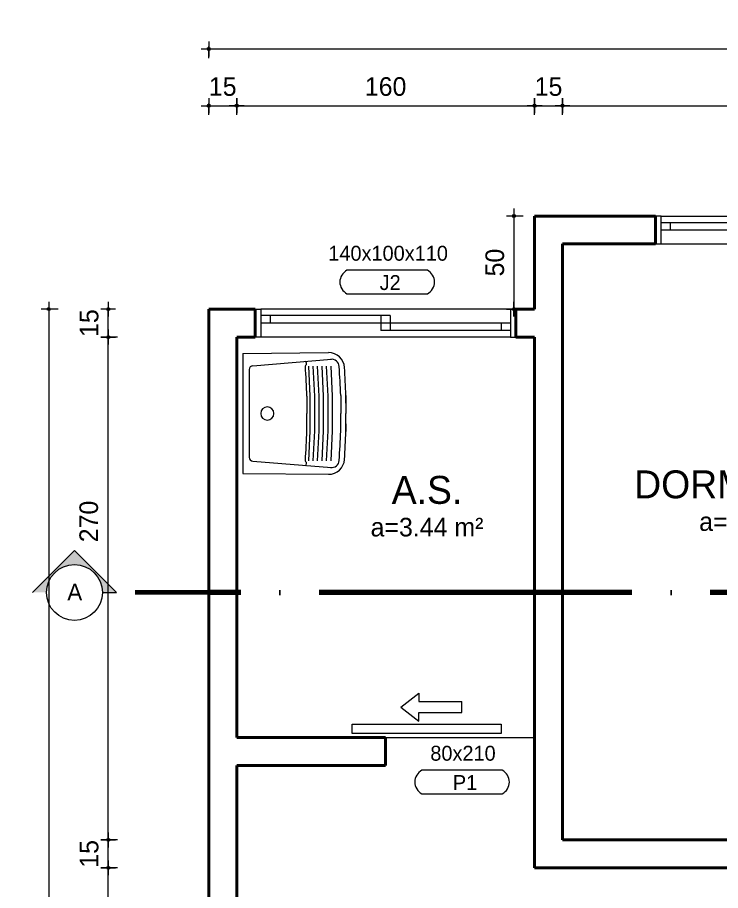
# Model space of a CAD drawing. Header units: millimetres. Extents: x 13204 to 24802, y 21209 to 40694.
# Drawn here: x 17271.5 to 17649.1, y 36858.7 to 37327.5 of the extents above; entities that cross this region are included whole.
import ezdxf
from ezdxf.enums import TextEntityAlignment as Align

# ---------------------------------------------------------------- set-up
doc = ezdxf.new("R2010")
doc.units = ezdxf.units.MM
doc.linetypes.add('ACAD_ISO04W100', pattern=[30, 24, -3, 0, -3])
doc.linetypes.add('ACAD_ISO12W100', pattern=[21, 12, -3, 0, -3, 0, -3])
for name, color, linetype, lineweight in [('COTAS', 30, 'Continuous', 5), ('ESPECARQ', 2, 'Continuous', 20), ('ESQUADRIA', 2, 'Continuous', 20), ('Esquadrias', 2, 'Continuous', 20), ('Layout', 6, 'Continuous', 15), ('Linha Corte', 7, 'Continuous', 70), ('Louças', 150, 'Continuous', 15), ('PAREDE', 1, 'Continuous', 40), ('Paredes', 1, 'Continuous', 40), ('PISO', 5, 'Continuous', 5), ('TEXTO', 4, 'Continuous', 5)]:
    doc.layers.add(name, color=color, linetype=linetype, lineweight=lineweight)
doc.styles.add('LANA', font='stylu.ttf')
doc.styles.add('REGUA60', font='cityb___.ttf', dxfattribs={"width": 1.4})
doc.dimstyles.new('COTA 50', dxfattribs={"dimscale": 0, "dimtxt": 10, "dimasz": 0.5, "dimexe": 1.25, "dimexo": 5, "dimgap": 5, "dimtad": 1, "dimdec": 0, "dimtxsty": 'LANA', "dimblk": 'cota', "dimcen": 2.5, "dimse2": 1, "dimclrd": 256, "dimclre": 256, "dimclrt": 256, "dimaunit": 1, "dimadec": 0, "dimazin": 0, "dimtfac": 1, "dimtdec": 0, "dimtmove": 0, "dimatfit": 3, "dimldrblk": 'DOTSMALL', "dimfxl": 5, "dimfxlon": 1, "dimtzin": 9, "dimlwd": -1, "dimlwe": -1, "dimarcsym": 0})

# ---------------------------------------------------------------- blocks, each defined once
blk = doc.blocks.new('T560655_t')
at = {"layer": 'Louças'}
for p, q in [((0, 322.5), (460.2, 326.7)), ((0, 322.5), (0, -322.5)), ((553.4, 96.5), (553.4, 0)), ((553.4, 56), (553.4, 96.5)), ((553.4, -96.4), (553.4, 0)), ((553.4, -56), (553.4, -96.4)), ((0, -322.5), (460.2, -326.7))]:
    blk.add_line(p, q, dxfattribs=at)
at = {"layer": 'Louças', "color": 8}
for p, q in [((53.2, 256.3), (475.7, 290.7)), ((34.5, 236.1), (34.5, -236.1)), ((525.2, 95.9), (525.2, 0)), ((343.9, 92.4), (343.9, 0)), ((343.9, -92.3), (343.9, 0)), ((525.2, -96.4), (525.2, 0)), ((53.2, -256.3), (475.7, -290.7))]:
    blk.add_line(p, q, dxfattribs=at)
for points in [[(353.3, -253.6), (361.7, -92.7), (361.7, 0), (361.7, 92.7), (353.3, 253.7)], [(377.3, -253.6), (385.7, -92.7), (385.7, 0), (385.7, 92.7), (377.3, 253.7)], [(401.3, -253.6), (409.7, -92.7), (409.7, 0), (409.7, 92.7), (401.3, 253.7)], [(425.3, -253.6), (433.7, -92.7), (433.7, 0), (433.7, 92.7), (425.3, 253.7)], [(449.3, -253.6), (457.7, -92.7), (457.7, 0), (457.7, 92.7), (449.3, 253.7)], [(473.3, -253.6), (481.7, -92.7), (481.7, 0), (481.7, 92.7), (473.3, 253.7)]]:
    blk.add_lwpolyline(points, dxfattribs=at)
at = {"layer": 'Louças'}
for centre, radius, start, end in [((461, 241.8), 84.9, 3.55, 90.5256), ((-5964.4, -156.8), 6522.7, 2.22556, 3.55002), ((-5964.4, 156.9), 6522.7, 356.44998, 357.77444), ((461, -241.8), 84.9, 269.4744, 356.45)]:
    blk.add_arc(centre, radius, start, end, dxfattribs=at)
at = {"layer": 'Louças', "color": 8}
for centre, radius, start, end in [((476.6, 250), 40.7, 3.6105, 98.0978), ((54.8, 236.1), 20.3, 94.6512, 180), ((330.5, 268.3), 11.6, 299.2802, 69.7798), ((340.2, 255.2), 4.97, 143.622, 196.6341), ((-5964.4, -156.8), 6313.2, 2.2622, 3.72935), ((-5964.4, -156.8), 6494.5, 2.23039, 3.61416), ((131, 0), 35.4, 0, 180), ((131, 0), 35.4, 180, 0), ((-5964.4, 156.9), 6313.2, 356.27065, 357.7378), ((-5964.4, 156.9), 6494.5, 356.38584, 357.77444), ((54.8, -236.1), 20.3, 180, 265.3488), ((330.5, -268.3), 11.6, 290.2202, 60.7198), ((340.2, -255.2), 4.97, 163.3659, 216.378), ((476.6, -250), 40.7, 261.9022, 356.3895)]:
    blk.add_arc(centre, radius, start, end, dxfattribs=at)
blk = doc.blocks.new('Setaxr01')
at = {"layer": 'PISO'}
for p, q in [((1962.5, 0), (1387.5, 450)), ((1387.5, 450), (1387.5, 175)), ((1387.5, 175), (0, 175)), ((0, 175), (0, -175)), ((1962.5, 0), (1387.5, -450)), ((1387.5, -175), (0, -175)), ((1387.5, -450), (1387.5, -175))]:
    blk.add_line(p, q, dxfattribs=at)
blk = doc.blocks.new('*U17', base_point=(47919.74, 3501.54))
at = {"layer": 'Esquadrias'}
for p, q in [((47782.74, 3501.54), (47779.74, 3501.54)), ((47782.74, 3486.54), (47782.74, 3501.54)), ((47916.74, 3498.04), (47847.24, 3498.04)), ((47847.24, 3490.04), (47847.24, 3498.04)), ((47852.24, 3490.04), (47852.24, 3498.04)), ((47911.74, 3494.04), (47911.74, 3498.04)), ((47916.74, 3501.54), (47919.74, 3501.54)), ((47916.74, 3486.54), (47916.74, 3501.54)), ((47916.74, 3494.04), (47782.74, 3494.04)), ((47787.74, 3490.04), (47787.74, 3494.04)), ((47852.24, 3490.04), (47782.74, 3490.04)), ((47779.74, 3486.54), (47782.74, 3486.54)), ((47919.74, 3486.54), (47916.74, 3486.54))]:
    blk.add_line(p, q, dxfattribs=at)
at = {"layer": 'Esquadrias', "color": 0}
for p, q in [((47916.74, 3501.54), (47782.74, 3501.54)), ((47916.74, 3486.54), (47782.74, 3486.54))]:
    blk.add_line(p, q, dxfattribs=at)
blk = doc.blocks.new('*U13', base_point=(47994.74, 3576.54))
at = {"layer": 'Esquadrias'}
for p, q in [((47847.74, 3576.54), (47844.74, 3576.54)), ((47847.74, 3561.54), (47847.74, 3576.54)), ((47991.74, 3573.04), (47917.24, 3573.04)), ((47917.24, 3565.04), (47917.24, 3573.04)), ((47922.24, 3565.04), (47922.24, 3573.04)), ((47986.74, 3569.04), (47986.74, 3573.04)), ((47991.74, 3576.54), (47994.74, 3576.54)), ((47991.74, 3561.54), (47991.74, 3576.54)), ((47991.74, 3569.04), (47847.74, 3569.04)), ((47852.74, 3565.04), (47852.74, 3569.04)), ((47922.24, 3565.04), (47847.74, 3565.04)), ((47844.74, 3561.54), (47847.74, 3561.54)), ((47994.74, 3561.54), (47991.74, 3561.54))]:
    blk.add_line(p, q, dxfattribs=at)
at = {"layer": 'Esquadrias', "color": 0}
for p, q in [((47991.74, 3576.54), (47847.74, 3576.54)), ((47991.74, 3561.54), (47847.74, 3561.54))]:
    blk.add_line(p, q, dxfattribs=at)
blk = doc.blocks.new('*U39', base_point=(58681.03, 6989.5))
blk = doc.blocks.new('*U41', base_point=(58685.69, 6744.08))
blk = doc.blocks.new('INDESQ2')
at = {"color": 0, "linetype": 'ByBlock'}
for p, q in [((4.318, 2.959), (-4.318, 2.959)), ((-4.318, 0.438), (4.318, 0.438))]:
    blk.add_line(p, q, dxfattribs=at)
at = {"color": 0}
for centre, start, end in [((-3.665, 1.698), 117.36541, 242.63459), ((3.665, 1.698), 297.36541, 62.63459)]:
    blk.add_arc(centre, 1.42, start, end, dxfattribs=at)
at = {"style": 'REGUA60', "width": 1.4, "flags": 9}
blk.add_attdef('LOCAL', text='', height=1.5, dxfattribs=at).set_placement((-0.08, -4.348), align=Align.CENTER)
at = {"layer": 'ESPECARQ', "color": 0, "style": 'REGUA60'}
for tag, width, p in [('COD', 1.1, (-0.08, 0.951)), ('DIM', 1.4, (-0.08, -2.169))]:
    blk.add_attdef(tag, text='', height=1.5, dxfattribs=dict(at, width=width)).set_placement(p, align=Align.CENTER)
blk = doc.blocks.new('cota')
at = {"layer": 'COTAS'}
blk.add_hatch(color=256, dxfattribs=at).paths.add_polyline_path([(-1.6, 0, 1), (1.6, 0, 1)])
for points in [[(-1.6, 0), (-8, 0)], [(0, 1.6), (0, 8)], [(8, 0), (1.6, 0)], [(0, -8), (0, -1.6)]]:
    blk.add_lwpolyline(points, dxfattribs=at)
blk.add_circle((0, 0), 1.6, dxfattribs=at)
blk = doc.blocks.new('*D533')
at = {"layer": 'COTAS', "transparency": 16777216}
for p, q in [((17374.27, 37275.11), (17374.27, 37281.36)), ((17374.77, 37280.11), (17388.77, 37280.11))]:
    blk.add_line(p, q, dxfattribs=at)
at = {"layer": 'Defpoints', "color": 0, "transparency": 16777216}
for p in [(17389.27, 37280.11), (17374.27, 37170.87), (17389.27, 36925.87)]:
    blk.add_point(p, dxfattribs=at)
at = {"layer": 'COTAS', "transparency": 16777216, "xscale": 0.5, "yscale": 0.5, "zscale": 0.5, "rotation": 180}
blk.add_blockref('cota', (17374.27, 37280.11), dxfattribs=at)
at = {"layer": 'COTAS', "transparency": 16777216, "xscale": 0.5, "yscale": 0.5, "zscale": 0.5}
blk.add_blockref('cota', (17389.27, 37280.11), dxfattribs=at)
at = {"layer": 'COTAS', "transparency": 16777216, "insert": (17381.77, 37290.33), "char_height": 10, "attachment_point": 5, "style": 'LANA'}
blk.add_mtext('15', dxfattribs=at)
blk = doc.blocks.new('_DotSmall')
at = {"layer": 'PAREDE', "color": 0, "const_width": 0.5}
blk.add_lwpolyline([(-0.0625, 0, 1), (0.0625, 0, 1)], format="xyb", close=True, dxfattribs=at)
blk = doc.blocks.new('*D534')
at = {"layer": 'COTAS', "transparency": 16777216}
for p, q in [((17389.27, 37275.11), (17389.27, 37281.36)), ((17389.77, 37280.11), (17548.77, 37280.11))]:
    blk.add_line(p, q, dxfattribs=at)
at = {"layer": 'Defpoints', "color": 0, "transparency": 16777216}
for p in [(17549.27, 37280.11), (17549.27, 37155.87), (17389.27, 36925.87)]:
    blk.add_point(p, dxfattribs=at)
at = {"layer": 'COTAS', "transparency": 16777216, "xscale": 0.5, "yscale": 0.5, "zscale": 0.5, "rotation": 180}
blk.add_blockref('cota', (17389.27, 37280.11), dxfattribs=at)
at = {"layer": 'COTAS', "transparency": 16777216, "xscale": 0.5, "yscale": 0.5, "zscale": 0.5}
blk.add_blockref('cota', (17549.27, 37280.11), dxfattribs=at)
at = {"layer": 'COTAS', "transparency": 16777216, "insert": (17469.27, 37290.33), "char_height": 10, "attachment_point": 5, "style": 'LANA'}
blk.add_mtext('160', dxfattribs=at)
blk = doc.blocks.new('*D535')
at = {"layer": 'COTAS', "transparency": 16777216}
for p, q in [((17549.27, 37275.11), (17549.27, 37281.36)), ((17549.77, 37280.11), (17563.77, 37280.11))]:
    blk.add_line(p, q, dxfattribs=at)
at = {"layer": 'Defpoints', "color": 0, "transparency": 16777216}
for p in [(17564.27, 37280.11), (17564.27, 37205.87), (17549.27, 37155.87)]:
    blk.add_point(p, dxfattribs=at)
at = {"layer": 'COTAS', "transparency": 16777216, "xscale": 0.5, "yscale": 0.5, "zscale": 0.5, "rotation": 180}
blk.add_blockref('cota', (17549.27, 37280.11), dxfattribs=at)
at = {"layer": 'COTAS', "transparency": 16777216, "xscale": 0.5, "yscale": 0.5, "zscale": 0.5}
blk.add_blockref('cota', (17564.27, 37280.11), dxfattribs=at)
at = {"layer": 'COTAS', "transparency": 16777216, "insert": (17556.77, 37290.33), "char_height": 10, "attachment_point": 5, "style": 'LANA'}
blk.add_mtext('15', dxfattribs=at)
blk = doc.blocks.new('*D536')
at = {"layer": 'COTAS', "transparency": 16777216}
for p, q in [((17564.27, 37275.11), (17564.27, 37281.36)), ((17564.77, 37280.11), (17813.77, 37280.11))]:
    blk.add_line(p, q, dxfattribs=at)
at = {"layer": 'Defpoints', "color": 0, "transparency": 16777216}
for p in [(17814.27, 37280.11), (17564.27, 37205.87), (17814.27, 36895.87)]:
    blk.add_point(p, dxfattribs=at)
at = {"layer": 'COTAS', "transparency": 16777216, "xscale": 0.5, "yscale": 0.5, "zscale": 0.5, "rotation": 180}
blk.add_blockref('cota', (17564.27, 37280.11), dxfattribs=at)
at = {"layer": 'COTAS', "transparency": 16777216, "xscale": 0.5, "yscale": 0.5, "zscale": 0.5}
blk.add_blockref('cota', (17814.27, 37280.11), dxfattribs=at)
at = {"layer": 'COTAS', "transparency": 16777216, "insert": (17689.27, 37290.36), "char_height": 10, "attachment_point": 5, "style": 'LANA'}
blk.add_mtext('250', dxfattribs=at)
blk = doc.blocks.new('*D562')
at = {"layer": 'COTAS', "transparency": 16777216}
for p, q in [((17320.26, 36676.37), (17320.26, 36870.37)), ((17325.26, 36675.87), (17319.01, 36675.87))]:
    blk.add_line(p, q, dxfattribs=at)
at = {"layer": 'Defpoints', "color": 0, "transparency": 16777216}
for p in [(17320.26, 36870.87), (17549.27, 36870.87), (17641.72, 36675.87)]:
    blk.add_point(p, dxfattribs=at)
at = {"layer": 'COTAS', "transparency": 16777216, "xscale": 0.5, "yscale": 0.5, "zscale": 0.5}
for p, rotation in [((17320.26, 36870.87), 90), ((17320.26, 36675.87), 270)]:
    blk.add_blockref('cota', p, dxfattribs=dict(at, rotation=rotation))
at = {"layer": 'COTAS', "transparency": 16777216, "insert": (17310.05, 36773.37), "char_height": 10, "attachment_point": 5, "rotation": 90, "style": 'LANA'}
blk.add_mtext('195', dxfattribs=at)
blk = doc.blocks.new('*D414')
at = {"layer": 'COTAS', "transparency": 16777216}
for p, q in [((17320.26, 36871.37), (17320.26, 36885.37)), ((17325.26, 36870.87), (17319.01, 36870.87))]:
    blk.add_line(p, q, dxfattribs=at)
at = {"layer": 'Defpoints', "color": 0, "transparency": 16777216}
for p in [(17320.26, 36885.87), (17564.27, 36885.87), (17549.27, 36870.87)]:
    blk.add_point(p, dxfattribs=at)
at = {"layer": 'COTAS', "transparency": 16777216, "xscale": 0.5, "yscale": 0.5, "zscale": 0.5}
for p, rotation in [((17320.26, 36885.87), 90), ((17320.26, 36870.87), 270)]:
    blk.add_blockref('cota', p, dxfattribs=dict(at, rotation=rotation))
at = {"layer": 'COTAS', "transparency": 16777216, "insert": (17310.05, 36878.37), "char_height": 10, "attachment_point": 5, "rotation": 90, "style": 'LANA'}
blk.add_mtext('15', dxfattribs=at)
blk = doc.blocks.new('*D563')
at = {"layer": 'COTAS', "transparency": 16777216}
for p, q in [((17320.26, 36886.37), (17320.26, 37155.37)), ((17325.26, 36885.87), (17319.01, 36885.87))]:
    blk.add_line(p, q, dxfattribs=at)
at = {"layer": 'Defpoints', "color": 0, "transparency": 16777216}
for p in [(17320.26, 37155.87), (17549.27, 37155.87), (17564.27, 36885.87)]:
    blk.add_point(p, dxfattribs=at)
at = {"layer": 'COTAS', "transparency": 16777216, "xscale": 0.5, "yscale": 0.5, "zscale": 0.5}
for p, rotation in [((17320.26, 37155.87), 90), ((17320.26, 36885.87), 270)]:
    blk.add_blockref('cota', p, dxfattribs=dict(at, rotation=rotation))
at = {"layer": 'COTAS', "transparency": 16777216, "insert": (17309.87, 37056.84), "char_height": 10, "attachment_point": 5, "rotation": 90, "style": 'LANA'}
blk.add_mtext('270', dxfattribs=at)
blk = doc.blocks.new('*D415')
at = {"layer": 'COTAS', "transparency": 16777216}
for p, q in [((17320.26, 37156.37), (17320.26, 37170.37)), ((17325.26, 37155.87), (17319.01, 37155.87))]:
    blk.add_line(p, q, dxfattribs=at)
at = {"layer": 'Defpoints', "color": 0, "transparency": 16777216}
for p in [(17320.26, 37170.87), (17549.27, 37170.87), (17549.27, 37155.87)]:
    blk.add_point(p, dxfattribs=at)
at = {"layer": 'COTAS', "transparency": 16777216, "xscale": 0.5, "yscale": 0.5, "zscale": 0.5}
for p, rotation in [((17320.26, 37170.87), 90), ((17320.26, 37155.87), 270)]:
    blk.add_blockref('cota', p, dxfattribs=dict(at, rotation=rotation))
at = {"layer": 'COTAS', "transparency": 16777216, "insert": (17310.05, 37163.37), "char_height": 10, "attachment_point": 5, "rotation": 90, "style": 'LANA'}
blk.add_mtext('15', dxfattribs=at)
blk = doc.blocks.new('*D696')
at = {"layer": 'COTAS', "transparency": 16777216}
for p, q in [((17543.2, 37220.87), (17536.95, 37220.87)), ((17538.2, 37220.37), (17538.2, 37171.37))]:
    blk.add_line(p, q, dxfattribs=at)
at = {"layer": 'Defpoints', "color": 0, "transparency": 16777216}
for p in [(17549.27, 37220.87), (17538.2, 37170.87), (17549.27, 37170.87)]:
    blk.add_point(p, dxfattribs=at)
at = {"layer": 'COTAS', "transparency": 16777216, "xscale": 0.5, "yscale": 0.5, "zscale": 0.5}
for p, rotation in [((17538.2, 37220.87), 90), ((17538.2, 37170.87), 270)]:
    blk.add_blockref('cota', p, dxfattribs=dict(at, rotation=rotation))
at = {"layer": 'COTAS', "transparency": 16777216, "insert": (17527.94, 37195.87), "char_height": 10, "attachment_point": 5, "rotation": 90, "style": 'LANA'}
blk.add_mtext('50', dxfattribs=at)
blk = doc.blocks.new('*D529')
at = {"layer": 'COTAS', "transparency": 16777216}
for p, q in [((17374.27, 37305.56), (17374.27, 37311.81)), ((17374.77, 37310.56), (20122.22, 37310.56))]:
    blk.add_line(p, q, dxfattribs=at)
at = {"layer": 'Defpoints', "color": 0, "transparency": 16777216}
for p in [(20122.72, 37310.56), (17374.27, 37170.87), (20122.72, 37170.87)]:
    blk.add_point(p, dxfattribs=at)
at = {"layer": 'COTAS', "transparency": 16777216, "xscale": 0.5, "yscale": 0.5, "zscale": 0.5, "rotation": 180}
blk.add_blockref('cota', (17374.27, 37310.56), dxfattribs=at)
at = {"layer": 'COTAS', "transparency": 16777216, "xscale": 0.5, "yscale": 0.5, "zscale": 0.5}
blk.add_blockref('cota', (20122.72, 37310.56), dxfattribs=at)
at = {"layer": 'COTAS', "transparency": 16777216, "insert": (18748.49, 37320.92), "char_height": 10, "attachment_point": 5, "style": 'LANA'}
blk.add_mtext('2748', dxfattribs=at)
blk = doc.blocks.new('*D530')
at = {"layer": 'COTAS', "transparency": 16777216}
for p, q in [((17293.32, 37170.87), (17287.07, 37170.87)), ((17288.32, 37170.37), (17288.32, 35626.37))]:
    blk.add_line(p, q, dxfattribs=at)
at = {"layer": 'Defpoints', "color": 0, "transparency": 16777216}
for p in [(17374.27, 37170.87), (17288.32, 35625.87), (17374.27, 35625.87)]:
    blk.add_point(p, dxfattribs=at)
at = {"layer": 'COTAS', "transparency": 16777216, "xscale": 0.5, "yscale": 0.5, "zscale": 0.5}
for p, rotation in [((17288.32, 37170.87), 90), ((17288.32, 35625.87), 270)]:
    blk.add_blockref('cota', p, dxfattribs=dict(at, rotation=rotation))
at = {"layer": 'COTAS', "transparency": 16777216, "insert": (17278.09, 36398.37), "char_height": 10, "attachment_point": 5, "rotation": 90, "style": 'LANA'}
blk.add_mtext('1545', dxfattribs=at)

msp = doc.modelspace()

# ---------------------------------------------------------------- hatches: boundary and pattern name
at = {"layer": 'TEXTO'}
msp.add_hatch(color=256, dxfattribs=at).paths.add_polyline_path([(17287.14, 37018.72), (17279.64, 37018.72), (17302.14, 37041.22), (17324.64, 37018.72), (17317.14, 37018.72, 1)])

# ---------------------------------------------------------------- linework, layer by layer
at = {"layer": 'ESQUADRIA'}
msp.add_lwpolyline([(17531.29, 36948.04), (17531.29, 36943.04), (17451.29, 36943.04), (17451.29, 36948.04), (17531.29, 36948.04)], dxfattribs=at)
at = {"layer": 'Linha Corte', "linetype": 'ACAD_ISO04W100', "ltscale": 7}
msp.add_line((20122.72, 37018.72), (17374.27, 37018.72), dxfattribs=at)
at = {"layer": 'Paredes'}
for p, q in [((17614.27, 37220.87), (17549.27, 37220.87)), ((17549.27, 37220.87), (17549.27, 37170.87)), ((17614.27, 37205.87), (17614.27, 37220.87)), ((17614.27, 37205.87), (17564.27, 37205.87)), ((17564.27, 37205.87), (17564.27, 36885.87)), ((17399.27, 37170.87), (17374.27, 37170.87)), ((17374.27, 37170.87), (17374.27, 36835.87)), ((17399.27, 37155.87), (17399.27, 37170.87)), ((17549.27, 37170.87), (17539.27, 37170.87)), ((17539.27, 37155.87), (17539.27, 37170.87)), ((17399.27, 37155.87), (17389.27, 37155.87)), ((17389.27, 37155.87), (17389.27, 36940.87)), ((17389.27, 37155.87), (17389.27, 36970.87)), ((17549.27, 37155.87), (17539.27, 37155.87)), ((17549.27, 37155.87), (17549.27, 36870.87)), ((17389.27, 36940.87), (17469.27, 36940.87)), ((17469.27, 36925.87), (17469.27, 36940.87)), ((17389.27, 36925.87), (17389.27, 36835.87)), ((17389.27, 36925.87), (17469.27, 36925.87)), ((17814.27, 36885.87), (17564.27, 36885.87)), ((17814.27, 36870.87), (17549.27, 36870.87))]:
    msp.add_line(p, q, dxfattribs=at)
at = {"layer": 'PISO'}
msp.add_line((17469.27, 36940.87), (17549.27, 36940.87), dxfattribs=at)
at = {"layer": 'TEXTO'}
for p, q in [((17279.64, 37018.72), (17302.14, 37041.22)), ((17324.64, 37018.72), (17302.14, 37041.22)), ((17317.14, 37018.72), (17324.64, 37018.72))]:
    msp.add_line(p, q, dxfattribs=at)
at = {"layer": 'TEXTO', "linetype": 'ACAD_ISO12W100', "ltscale": 0.15, "const_width": 2.5}
msp.add_lwpolyline([(17334.66, 37018.72), (17374.27, 37018.72)], dxfattribs=at)
at = {"layer": 'TEXTO'}
msp.add_circle((17302.14, 37018.72), 15, dxfattribs=at)
msp.add_solid([(17324.64, 37018.72), (17324.64, 37018.72), (17324.64, 37018.72), (17302.14, 37041.22)], dxfattribs=at)

# ---------------------------------------------------------------- block references
at = {"layer": 'Esquadrias', "color": 5, "yscale": -1, "rotation": 180}
msp.add_blockref('*U13', (17614.27, 37220.87), dxfattribs=at)
at = {"layer": 'Esquadrias', "color": 5, "xscale": -1, "rotation": 180}
msp.add_blockref('*U17', (17539.27, 37155.87), dxfattribs=at)
at = {"layer": 'Layout', "color": 8, "xscale": 0.01666666666278616, "yscale": 0.01666666666278616, "zscale": 0.01666666666666667, "rotation": 180}
msp.add_blockref('Setaxr01', (17510.15, 36957.2), dxfattribs=at)
at = {"layer": 'Louças', "xscale": 0.1000000000349246, "yscale": 0.1000000000349246, "zscale": 0.1}
msp.add_blockref('T560655_t', (17392.61, 37114.86), dxfattribs=at)
at = {"layer": 'TEXTO'}
ref = msp.add_blockref('INDESQ2', (17470.11, 37193.92), dxfattribs=dict(at, xscale=4.999999999999704, yscale=4.999999999999704, zscale=4.999999999999704, rotation=179.9933850202378))
ref.add_attrib('COD', 'J2', dxfattribs={"layer": 'ESPECARQ', "color": 0, "height": 8, "rotation": 359.9934, "style": 'LANA'}).set_placement((17471.7, 37181.13), align=Align.CENTER)
ref.add_attrib('DIM', '140x100x110', dxfattribs={"layer": 'ESPECARQ', "color": 0, "height": 8, "rotation": 359.9934, "style": 'LANA'}).set_placement((17470.6, 37196.87), align=Align.CENTER)
ref = msp.add_blockref('*U41', (17667.95, 37069.29), dxfattribs=at)
ref.add_attrib('AMBIENTE', 'DORMITÓRIO', dxfattribs={"color": 0, "height": 15, "style": 'LANA'}).set_placement((17667.95, 37069.29), align=Align.CENTER)
ref.add_attrib('ÁREA', 'a=8.00 m²', dxfattribs={"color": 0, "height": 10, "style": 'LANA'}).set_placement((17667.95, 37051.79), align=Align.CENTER)
ref = msp.add_blockref('*U39', (17491.49, 37066.32), dxfattribs=at)
ref.add_attrib('AMBIENTE', 'A.S.', dxfattribs={"color": 0, "height": 15, "style": 'LANA'}).set_placement((17491.49, 37066.32), align=Align.CENTER)
ref.add_attrib('ÁREA', 'a=3.44 m²', dxfattribs={"color": 0, "height": 10, "style": 'LANA'}).set_placement((17491.49, 37048.82), align=Align.CENTER)
ref = msp.add_blockref('INDESQ2', (17510.34, 36925.45), dxfattribs=dict(at, xscale=4.999999999999704, yscale=4.999999999999704, zscale=4.999999999999704, rotation=179.9933850202378))
ref.add_attrib('COD', 'P1', dxfattribs={"layer": 'ESPECARQ', "color": 0, "height": 8, "rotation": 359.9934, "style": 'LANA'}).set_placement((17511.92, 36912.67), align=Align.CENTER)
ref.add_attrib('DIM', '80x210', dxfattribs={"layer": 'ESPECARQ', "color": 0, "height": 8, "rotation": 359.9934, "style": 'LANA'}).set_placement((17510.82, 36928.4), align=Align.CENTER)

# ---------------------------------------------------------------- texts
at = {"layer": 'TEXTO', "style": 'LANA'}
msp.add_text('A', height=9, dxfattribs=at).set_placement((17298.3, 37014.44))

# ---------------------------------------------------------------- dimensions: what is measured, and where the dimension line sits
at = {"layer": 'COTAS'}
for base, p1, p2, picture, middle in [((20122.72, 37310.56), (17374.27, 37170.87), (20122.72, 37170.87), '*D529', (18748.49, 37320.92)), ((17549.27, 37280.11), (17389.27, 36925.87), (17549.27, 37155.87), '*D534', (17469.27, 37290.33)), ((17814.27, 37280.11), (17564.27, 37205.87), (17814.27, 36895.87), '*D536', (17689.27, 37290.36))]:
    dim = msp.add_linear_dim(base=base, p1=p1, p2=p2, dimstyle='COTA 50', override={"dimscale": 1}, dxfattribs=at)
    dim.commit()
    dim.dimension.update_dxf_attribs({"geometry": picture, "text_midpoint": middle})
for base, p1, p2, picture, middle in [((17389.27, 37280.11), (17374.27, 37170.87), (17389.27, 36925.87), '*D533', (17381.77, 37280.11)), ((17564.27, 37280.11), (17549.27, 37155.87), (17564.27, 37205.87), '*D535', (17556.77, 37280.11))]:
    dim = msp.add_linear_dim(base=base, p1=p1, p2=p2, dimstyle='COTA 50', override={"dimscale": 1}, dxfattribs=at)
    dim.commit()
    dim.dimension.update_dxf_attribs({"geometry": picture, "text_midpoint": middle, "dimtype": 160})
for base, p1, p2, angle, picture, middle in [((17538.2, 37170.87), (17549.27, 37220.87), (17549.27, 37170.87), 90, '*D696', (17527.94, 37195.87)), ((17288.32, 35625.87), (17374.27, 37170.87), (17374.27, 35625.87), 90, '*D530', (17278.09, 36398.37)), ((17320.26, 36870.87), (17641.72, 36675.87), (17549.27, 36870.87), 270, '*D562', (17310.05, 36773.37))]:
    dim = msp.add_linear_dim(base=base, p1=p1, p2=p2, angle=angle, dimstyle='COTA 50', override={"dimscale": 1}, dxfattribs=at)
    dim.commit()
    dim.dimension.update_dxf_attribs({"geometry": picture, "text_midpoint": middle})
for base, p1, p2, picture, middle in [((17320.26, 37170.87), (17549.27, 37155.87), (17549.27, 37170.87), '*D415', (17320.26, 37163.37)), ((17320.26, 37155.87), (17564.27, 36885.87), (17549.27, 37155.87), '*D563', (17320.26, 37056.84)), ((17320.26, 36885.87), (17549.27, 36870.87), (17564.27, 36885.87), '*D414', (17320.26, 36878.37))]:
    dim = msp.add_linear_dim(base=base, p1=p1, p2=p2, angle=270, dimstyle='COTA 50', override={"dimscale": 1}, dxfattribs=at)
    dim.commit()
    dim.dimension.update_dxf_attribs({"geometry": picture, "text_midpoint": middle, "dimtype": 160})

doc.saveas('drawing.dxf')
